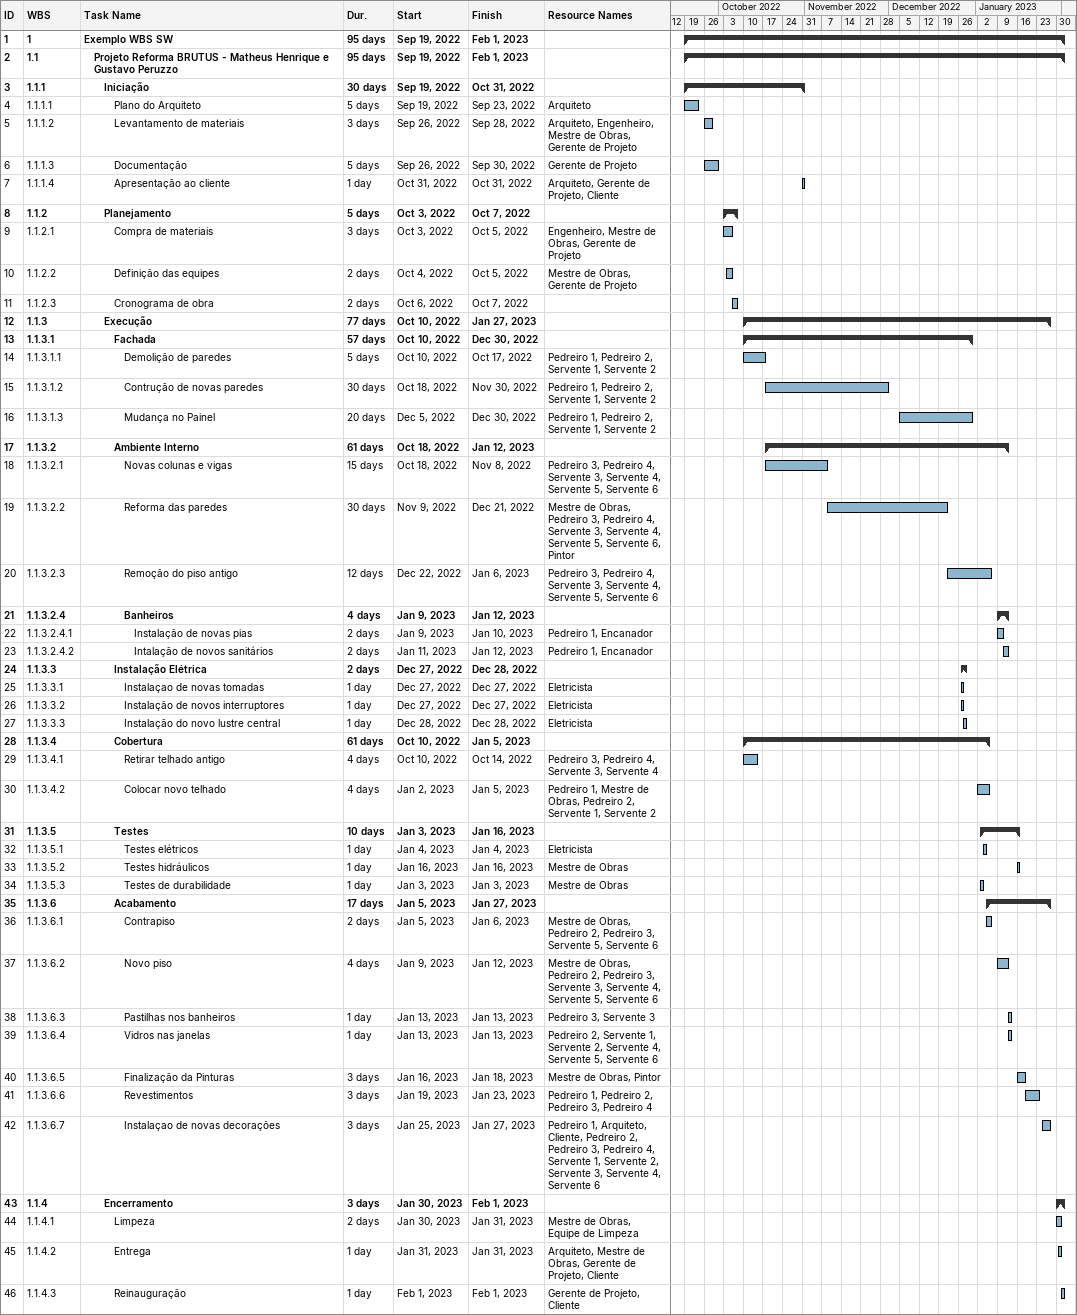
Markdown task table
| ID | WBS | Task | Duration | Start | Finish | Resources |
|---|---|---|---|---|---|---|
| 1 | 1 | **Exemplo WBS SW** | 95d | 2022-09-19 | 2023-02-01 |  |
| 2 | 1.1 | **Projeto Reforma BRUTUS - Matheus Henrique e Gustavo Peruzzo** | 95d | 2022-09-19 | 2023-02-01 |  |
| 3 | 1.1.1 | **Iniciação** | 30d | 2022-09-19 | 2022-10-31 |  |
| 4 | 1.1.1.1 | Plano do Arquiteto | 5d | 2022-09-19 | 2022-09-23 | Arquiteto |
| 5 | 1.1.1.2 | Levantamento de materiais | 3d | 2022-09-26 | 2022-09-28 | Arquiteto, Engenheiro, Mestre de Obras, Gerente de Projeto |
| 6 | 1.1.1.3 | Documentação | 5d | 2022-09-26 | 2022-09-30 | Gerente de Projeto |
| 7 | 1.1.1.4 | Apresentação ao cliente | 1d | 2022-10-31 | 2022-10-31 | Arquiteto, Gerente de Projeto, Cliente |
| 8 | 1.1.2 | **Planejamento** | 5d | 2022-10-03 | 2022-10-07 |  |
| 9 | 1.1.2.1 | Compra de materiais | 3d | 2022-10-03 | 2022-10-05 | Engenheiro, Mestre de Obras, Gerente de Projeto |
| 10 | 1.1.2.2 | Definição das equipes | 2d | 2022-10-04 | 2022-10-05 | Mestre de Obras, Gerente de Projeto |
| 11 | 1.1.2.3 | Cronograma de obra | 2d | 2022-10-06 | 2022-10-07 |  |
| 12 | 1.1.3 | **Execução** | 77d | 2022-10-10 | 2023-01-27 |  |
| 13 | 1.1.3.1 | **Fachada** | 57d | 2022-10-10 | 2022-12-30 |  |
| 14 | 1.1.3.1.1 | Demolição de paredes | 5d | 2022-10-10 | 2022-10-17 | Pedreiro 1, Pedreiro 2, Servente 1, Servente 2 |
| 15 | 1.1.3.1.2 | Contrução de novas paredes | 30d | 2022-10-18 | 2022-11-30 | Pedreiro 1, Pedreiro 2, Servente 1, Servente 2 |
| 16 | 1.1.3.1.3 | Mudança no Painel | 20d | 2022-12-05 | 2022-12-30 | Pedreiro 1, Pedreiro 2, Servente 1, Servente 2 |
| 17 | 1.1.3.2 | **Ambiente Interno** | 61d | 2022-10-18 | 2023-01-12 |  |
| 18 | 1.1.3.2.1 | Novas colunas e vigas | 15d | 2022-10-18 | 2022-11-08 | Pedreiro 3, Pedreiro 4, Servente 3, Servente 4, Servente 5, Servente 6 |
| 19 | 1.1.3.2.2 | Reforma das paredes | 30d | 2022-11-09 | 2022-12-21 | Mestre de Obras, Pedreiro 3, Pedreiro 4, Servente 3, Servente 4, Servente 5, Servente 6, Pintor |
| 20 | 1.1.3.2.3 | Remoção do piso antigo | 12d | 2022-12-22 | 2023-01-06 | Pedreiro 3, Pedreiro 4, Servente 3, Servente 4, Servente 5, Servente 6 |
| 21 | 1.1.3.2.4 | **Banheiros** | 4d | 2023-01-09 | 2023-01-12 |  |
| 22 | 1.1.3.2.4.1 | Instalação de novas pias | 2d | 2023-01-09 | 2023-01-10 | Pedreiro 1, Encanador |
| 23 | 1.1.3.2.4.2 | Intalação de novos sanitários | 2d | 2023-01-11 | 2023-01-12 | Pedreiro 1, Encanador |
| 24 | 1.1.3.3 | **Instalação Elétrica** | 2d | 2022-12-27 | 2022-12-28 |  |
| 25 | 1.1.3.3.1 | Instalaçao de novas tomadas | 1d | 2022-12-27 | 2022-12-27 | Eletricista |
| 26 | 1.1.3.3.2 | Instalação de novos interruptores | 1d | 2022-12-27 | 2022-12-27 | Eletricista |
| 27 | 1.1.3.3.3 | Instalação do novo lustre central | 1d | 2022-12-28 | 2022-12-28 | Eletricista |
| 28 | 1.1.3.4 | **Cobertura** | 61d | 2022-10-10 | 2023-01-05 |  |
| 29 | 1.1.3.4.1 | Retirar telhado antigo | 4d | 2022-10-10 | 2022-10-14 | Pedreiro 3, Pedreiro 4, Servente 3, Servente 4 |
| 30 | 1.1.3.4.2 | Colocar novo telhado | 4d | 2023-01-02 | 2023-01-05 | Pedreiro 1, Mestre de Obras, Pedreiro 2, Servente 1, Servente 2 |
| 31 | 1.1.3.5 | **Testes** | 10d | 2023-01-03 | 2023-01-16 |  |
| 32 | 1.1.3.5.1 | Testes elétricos | 1d | 2023-01-04 | 2023-01-04 | Eletricista |
| 33 | 1.1.3.5.2 | Testes hidráulicos | 1d | 2023-01-16 | 2023-01-16 | Mestre de Obras |
| 34 | 1.1.3.5.3 | Testes de durabilidade | 1d | 2023-01-03 | 2023-01-03 | Mestre de Obras |
| 35 | 1.1.3.6 | **Acabamento** | 17d | 2023-01-05 | 2023-01-27 |  |
| 36 | 1.1.3.6.1 | Contrapiso | 2d | 2023-01-05 | 2023-01-06 | Mestre de Obras, Pedreiro 2, Pedreiro 3, Servente 5, Servente 6 |
| 37 | 1.1.3.6.2 | Novo piso | 4d | 2023-01-09 | 2023-01-12 | Mestre de Obras, Pedreiro 2, Pedreiro 3, Servente 3, Servente 4, Servente 5, Servente 6 |
| 38 | 1.1.3.6.3 | Pastilhas nos banheiros | 1d | 2023-01-13 | 2023-01-13 | Pedreiro 3, Servente 3 |
| 39 | 1.1.3.6.4 | Vidros nas janelas | 1d | 2023-01-13 | 2023-01-13 | Pedreiro 2, Servente 1, Servente 2, Servente 4, Servente 5, Servente 6 |
| 40 | 1.1.3.6.5 | Finalização da Pinturas | 3d | 2023-01-16 | 2023-01-18 | Mestre de Obras, Pintor |
| 41 | 1.1.3.6.6 | Revestimentos | 3d | 2023-01-19 | 2023-01-23 | Pedreiro 1, Pedreiro 2, Pedreiro 3, Pedreiro 4 |
| 42 | 1.1.3.6.7 | Instalaçao de novas decorações | 3d | 2023-01-25 | 2023-01-27 | Pedreiro 1, Arquiteto, Cliente, Pedreiro 2, Pedreiro 3, Pedreiro 4, Servente 1, Servente 2, Servente 3, Servente 4, Servente 6 |
| 43 | 1.1.4 | **Encerramento** | 3d | 2023-01-30 | 2023-02-01 |  |
| 44 | 1.1.4.1 | Limpeza | 2d | 2023-01-30 | 2023-01-31 | Mestre de Obras, Equipe de Limpeza |
| 45 | 1.1.4.2 | Entrega | 1d | 2023-01-31 | 2023-01-31 | Arquiteto, Mestre de Obras, Gerente de Projeto, Cliente |
| 46 | 1.1.4.3 | Reinauguração | 1d | 2023-02-01 | 2023-02-01 | Gerente de Projeto, Cliente |
